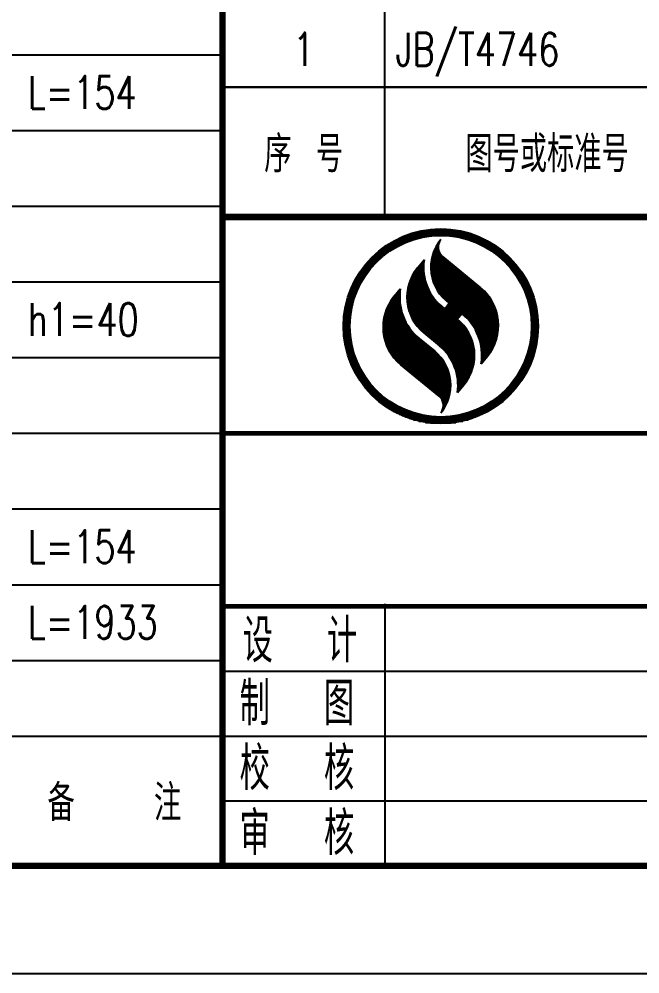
# Model space of a CAD drawing. Extents: x 2423 to 4272, y 1058 to 1658.
# Drawn here: x 3055.2 to 3112.6, y 1057.6 to 1145.9 of the extents above; entities that cross this region are included whole.
import ezdxf
from ezdxf.enums import TextEntityAlignment as Align

# ---------------------------------------------------------------- set-up
doc = ezdxf.new("R2010")
doc.units = 0
doc.header["$LTSCALE"] = 9
doc.header["$MEASUREMENT"] = 0
doc.layers.get('0').update_dxf_attribs({"linetype": 'CONTINUOUS'})
doc.layers.add('1', color=2, linetype='CONTINUOUS')
doc.layers.add('2', color=1, linetype='CONTINUOUS')
doc.styles.add('HZ', font='txt', dxfattribs={"width": 0.75, "bigfont": 'hztxt'})

# ---------------------------------------------------------------- blocks, each defined once
blk = doc.blocks.new('*X3')
at = {"color": 0}
for p, q in [((81850.9, -47237.5), (81956, -47237.5)), ((81513.2, -47325), (81684.5, -47325)), ((81540.3, -47312.5), (81737.6, -47312.5)), ((81570, -47300), (81821.2, -47300)), ((81603.3, -47287.5), (82203.6, -47287.5)), ((81641.3, -47275), (82165.6, -47275)), ((81686.5, -47262.5), (82120.4, -47262.5)), ((81745.1, -47250), (82061.8, -47250)), ((81985.7, -47300), (82236.9, -47300)), ((82069.3, -47312.5), (82266.6, -47312.5)), ((82122.4, -47325), (82293.7, -47325)), ((81368.1, -47412.5), (81476.6, -47412.5)), ((81385.4, -47400), (81498.5, -47400)), ((81403.7, -47387.5), (81522.1, -47387.5)), ((81422.9, -47375), (81547.7, -47375)), ((81443.3, -47362.5), (81575.8, -47362.5)), ((81465, -47350), (81607, -47350)), ((81488.2, -47337.5), (81642.6, -47337.5)), ((81852.9, -47412.5), (81878.6, -47412.5)), ((81859.3, -47400), (81878.4, -47400)), ((81866.2, -47387.5), (81879.6, -47387.5)), ((81873.8, -47375), (81882.2, -47375)), ((81882, -47362.5), (81886.5, -47362.5)), ((81890.9, -47350), (81892.5, -47350)), ((81900.5, -47337.5), (81900.6, -47337.5)), ((82164.3, -47337.5), (82318.7, -47337.5)), ((82199.9, -47350), (82341.9, -47350)), ((82231.1, -47362.5), (82363.6, -47362.5)), ((82259.2, -47375), (82384, -47375)), ((82284.8, -47387.5), (82403.2, -47387.5)), ((82308.4, -47400), (82421.5, -47400)), ((82330.3, -47412.5), (82438.8, -47412.5)), ((81266.6, -47500), (81354.7, -47500)), ((81279.4, -47487.5), (81369.5, -47487.5)), ((81292.6, -47475), (81385.1, -47475)), ((81306.4, -47462.5), (81401.4, -47462.5)), ((81320.8, -47450), (81418.6, -47450)), ((81335.9, -47437.5), (81436.8, -47437.5)), ((81351.6, -47425), (81456.1, -47425)), ((81821.8, -47500), (81931.3, -47500)), ((81824.9, -47487.5), (81916.2, -47487.5)), ((81828.4, -47475), (81904, -47475)), ((81832.3, -47462.5), (81895, -47462.5)), ((81836.7, -47450), (81888.3, -47450)), ((81841.6, -47437.5), (81883.5, -47437.5)), ((81847, -47425), (81880.3, -47425)), ((82350.8, -47425), (82455.3, -47425)), ((82370.1, -47437.5), (82471, -47437.5)), ((82388.3, -47450), (82486.1, -47450)), ((82405.5, -47462.5), (82500.5, -47462.5)), ((82421.8, -47475), (82514.3, -47475)), ((82437.4, -47487.5), (82527.5, -47487.5)), ((82452.2, -47500), (82540.3, -47500)), ((81189.9, -47587.5), (81267.2, -47587.5)), ((81199.7, -47575), (81278.2, -47575)), ((81209.8, -47562.5), (81289.7, -47562.5)), ((81220.3, -47550), (81301.6, -47550)), ((81231.3, -47537.5), (81314, -47537.5)), ((81242.6, -47525), (81327, -47525)), ((81254.4, -47512.5), (81340.5, -47512.5)), ((81695.1, -47587.5), (81743.9, -47587.5)), ((81705.4, -47575), (81744.2, -47575)), ((81715.7, -47562.5), (81744.8, -47562.5)), ((81725.9, -47550), (81745.7, -47550)), ((81736.2, -47537.5), (81747, -47537.5)), ((81746.5, -47525), (81748.6, -47525)), ((81811.4, -47587.5), (82037.9, -47587.5)), ((81811.7, -47575), (82022.6, -47575)), ((81812.4, -47562.5), (82007.4, -47562.5)), ((81813.5, -47550), (81992.2, -47550)), ((81815, -47537.5), (81977, -47537.5)), ((81816.8, -47525), (81961.8, -47525)), ((81819.1, -47512.5), (81946.6, -47512.5)), ((82466.4, -47512.5), (82552.5, -47512.5)), ((82479.9, -47525), (82564.3, -47525)), ((82492.9, -47537.5), (82575.6, -47537.5)), ((82505.3, -47550), (82586.6, -47550)), ((82517.2, -47562.5), (82597.1, -47562.5)), ((82528.7, -47575), (82607.2, -47575)), ((82539.7, -47587.5), (82617, -47587.5)), ((81130.5, -47675), (81201.2, -47675)), ((81138.1, -47662.5), (81209.6, -47662.5)), ((81145.9, -47650), (81218.3, -47650)), ((81154.1, -47637.5), (81227.3, -47637.5)), ((81162.6, -47625), (81236.7, -47625)), ((81171.3, -47612.5), (81246.5, -47612.5)), ((81180.4, -47600), (81256.7, -47600)), ((81636.7, -47675), (81751.5, -47675)), ((81643.3, -47662.5), (81749.4, -47662.5)), ((81650.4, -47650), (81747.6, -47650)), ((81658, -47637.5), (81746.2, -47637.5)), ((81666.3, -47625), (81745.2, -47625)), ((81675.3, -47612.5), (81744.4, -47612.5)), ((81684.9, -47600), (81744, -47600)), ((81811.5, -47600), (82053.1, -47600)), ((81812, -47612.5), (82068.3, -47612.5)), ((81812.9, -47625), (82083.5, -47625)), ((81814.1, -47637.5), (82098.7, -47637.5)), ((81815.8, -47650), (82113.9, -47650)), ((81817.8, -47662.5), (82129.1, -47662.5)), ((81820.3, -47675), (82144.4, -47675)), ((82550.2, -47600), (82626.5, -47600)), ((82560.4, -47612.5), (82635.6, -47612.5)), ((82570.2, -47625), (82644.3, -47625)), ((82579.6, -47637.5), (82652.8, -47637.5)), ((82588.6, -47650), (82661, -47650)), ((82597.3, -47662.5), (82668.8, -47662.5)), ((82605.7, -47675), (82676.4, -47675)), ((81079, -47775), (81145, -47775)), ((81084.6, -47762.5), (81151, -47762.5)), ((81090.4, -47750), (81157.4, -47750)), ((81096.5, -47737.5), (81164, -47737.5)), ((81102.8, -47725), (81170.8, -47725)), ((81109.3, -47712.5), (81178, -47712.5)), ((81116.1, -47700), (81185.4, -47700)), ((81123.1, -47687.5), (81193.2, -47687.5)), ((81601.1, -47775), (81781.3, -47775)), ((81604, -47762.5), (81776.2, -47762.5)), ((81607.4, -47750), (81771.5, -47750)), ((81611.2, -47737.5), (81767.2, -47737.5)), ((81615.4, -47725), (81763.4, -47725)), ((81620, -47712.5), (81759.8, -47712.5)), ((81625.1, -47700), (81756.7, -47700)), ((81630.6, -47687.5), (81753.9, -47687.5)), ((81823.1, -47687.5), (82159.6, -47687.5)), ((81826.4, -47700), (82174.8, -47700)), ((81830.1, -47712.5), (82190, -47712.5)), ((81834.3, -47725), (82205.2, -47725)), ((81838.9, -47737.5), (82220.4, -47737.5)), ((81844, -47750), (82235.7, -47750)), ((81849.6, -47762.5), (82250.9, -47762.5)), ((81855.7, -47775), (82266.1, -47775)), ((82613.7, -47687.5), (82683.8, -47687.5)), ((82621.5, -47700), (82690.8, -47700)), ((82628.9, -47712.5), (82697.6, -47712.5)), ((82636.1, -47725), (82704.1, -47725)), ((82642.9, -47737.5), (82710.4, -47737.5)), ((82649.5, -47750), (82716.5, -47750)), ((82655.9, -47762.5), (82722.3, -47762.5)), ((82661.9, -47775), (82727.9, -47775)), ((81046, -47862.5), (81109.2, -47862.5)), ((81050.1, -47850), (81113.6, -47850)), ((81054.4, -47837.5), (81118.3, -47837.5)), ((81058.9, -47825), (81123.1, -47825)), ((81063.6, -47812.5), (81128.2, -47812.5)), ((81068.5, -47800), (81133.6, -47800)), ((81073.6, -47787.5), (81139.1, -47787.5)), ((81469.3, -47862.5), (81523.5, -47862.5)), ((81479.5, -47850), (81523.8, -47850)), ((81489.8, -47837.5), (81524.3, -47837.5)), ((81500, -47825), (81525.3, -47825)), ((81510.3, -47812.5), (81526.5, -47812.5)), ((81520.6, -47800), (81528.1, -47800)), ((81591, -47862.5), (81829.8, -47862.5)), ((81591.3, -47850), (81821.3, -47850)), ((81592, -47837.5), (81813.4, -47837.5)), ((81593.1, -47825), (81806, -47825)), ((81594.5, -47812.5), (81799.1, -47812.5)), ((81596.3, -47800), (81792.7, -47800)), ((81598.5, -47787.5), (81786.8, -47787.5)), ((81862.3, -47787.5), (82281.1, -47787.5)), ((81869.6, -47800), (82294.9, -47800)), ((81877.4, -47812.5), (82307.7, -47812.5)), ((81885.9, -47825), (82319.5, -47825)), ((81895.1, -47837.5), (82330.5, -47837.5)), ((81905.1, -47850), (82340.7, -47850)), ((81916, -47862.5), (82350.1, -47862.5)), ((82667.8, -47787.5), (82733.3, -47787.5)), ((82673.3, -47800), (82738.4, -47800)), ((82678.7, -47812.5), (82743.3, -47812.5)), ((82683.8, -47825), (82748, -47825)), ((82688.6, -47837.5), (82752.5, -47837.5)), ((82693.3, -47850), (82756.8, -47850)), ((82697.7, -47862.5), (82760.9, -47862.5)), ((81022.9, -47950), (81084.3, -47950)), ((81025.6, -47937.5), (81087.2, -47937.5)), ((81028.5, -47925), (81090.4, -47925)), ((81031.6, -47912.5), (81093.7, -47912.5)), ((81034.9, -47900), (81097.3, -47900)), ((81038.4, -47887.5), (81101, -47887.5)), ((81042.1, -47875), (81105, -47875)), ((81414.3, -47950), (81530.4, -47950)), ((81420.5, -47937.5), (81528.4, -47937.5)), ((81427.2, -47925), (81526.8, -47925)), ((81434.4, -47912.5), (81525.5, -47912.5)), ((81442.2, -47900), (81524.5, -47900)), ((81450.6, -47887.5), (81523.9, -47887.5)), ((81459.6, -47875), (81523.5, -47875)), ((81591, -47875), (81838.9, -47875)), ((81591.4, -47887.5), (81848.6, -47887.5)), ((81592.2, -47900), (81859, -47900)), ((81593.3, -47912.5), (81870.2, -47912.5)), ((81594.8, -47925), (81882.3, -47925)), ((81596.7, -47937.5), (81895.3, -47937.5)), ((81599, -47950), (81909.3, -47950)), ((81927.8, -47875), (82358.9, -47875)), ((81940.6, -47887.5), (82367.1, -47887.5)), ((81954.7, -47900), (82374.7, -47900)), ((81959.2, -47950), (82400, -47950)), ((81969.4, -47937.5), (82394.4, -47937.5)), ((81970.2, -47912.5), (82381.8, -47912.5)), ((81979.7, -47925), (82388.4, -47925)), ((82701.9, -47875), (82764.8, -47875)), ((82705.9, -47887.5), (82768.5, -47887.5)), ((82709.6, -47900), (82772, -47900)), ((82713.2, -47912.5), (82775.3, -47912.5)), ((82716.5, -47925), (82778.4, -47925)), ((82719.7, -47937.5), (82781.3, -47937.5)), ((82722.6, -47950), (82784, -47950)), ((81008.9, -48037.5), (81069.2, -48037.5)), ((81010.3, -48025), (81070.8, -48025)), ((81012, -48012.5), (81072.6, -48012.5)), ((81013.8, -48000), (81074.5, -48000)), ((81015.8, -47987.5), (81076.7, -47987.5)), ((81018, -47975), (81079, -47975)), ((81020.3, -47962.5), (81081.6, -47962.5)), ((81383.1, -48037.5), (81553.6, -48037.5)), ((81386.3, -48025), (81549.2, -48025)), ((81389.9, -48012.5), (81545.2, -48012.5)), ((81393.9, -48000), (81541.5, -48000)), ((81398.4, -47987.5), (81538.2, -47987.5)), ((81403.2, -47975), (81535.3, -47975)), ((81408.5, -47962.5), (81532.7, -47962.5)), ((81601.7, -47962.5), (81924.5, -47962.5)), ((81604.7, -47975), (82409.9, -47975)), ((81608.2, -47987.5), (82414.2, -47987.5)), ((81612, -48000), (82418.1, -48000)), ((81616.3, -48012.5), (82421.6, -48012.5)), ((81621.1, -48025), (82091.7, -48025)), ((81626.2, -48037.5), (82081.4, -48037.5)), ((81948.9, -47962.5), (82405.2, -47962.5)), ((82106.7, -48025), (82424.8, -48025)), ((82121.1, -48037.5), (82427.5, -48037.5)), ((82725.3, -47962.5), (82786.6, -47962.5)), ((82727.9, -47975), (82788.9, -47975)), ((82730.2, -47987.5), (82791.1, -47987.5)), ((82732.4, -48000), (82793.1, -48000)), ((82734.3, -48012.5), (82794.9, -48012.5)), ((82736.1, -48025), (82796.6, -48025)), ((82737.7, -48037.5), (82798, -48037.5)), ((81003.5, -48125), (81063.5, -48125)), ((81003.8, -48112.5), (81063.8, -48112.5)), ((81004.2, -48100), (81064.2, -48100)), ((81004.8, -48087.5), (81064.9, -48087.5)), ((81005.5, -48075), (81065.7, -48075)), ((81006.5, -48062.5), (81066.7, -48062.5)), ((81007.6, -48050), (81067.9, -48050)), ((81370.7, -48125), (81595.8, -48125)), ((81371.4, -48112.5), (81588.4, -48112.5)), ((81372.4, -48100), (81581.5, -48100)), ((81373.8, -48087.5), (81575.1, -48087.5)), ((81375.6, -48075), (81569.1, -48075)), ((81377.7, -48062.5), (81563.5, -48062.5)), ((81380.2, -48050), (81558.4, -48050)), ((81631.9, -48050), (82071.1, -48050)), ((81638.1, -48062.5), (82060.9, -48062.5)), ((81644.7, -48075), (82061.3, -48075)), ((81652, -48087.5), (82075.7, -48087.5)), ((81659.8, -48100), (82089, -48100)), ((81668.2, -48112.5), (82101.1, -48112.5)), ((81677.3, -48125), (82112.3, -48125)), ((82134.4, -48050), (82429.9, -48050)), ((82146.7, -48062.5), (82431.9, -48062.5)), ((82158.3, -48075), (82433.5, -48075)), ((82169, -48087.5), (82434.8, -48087.5)), ((82179.1, -48100), (82435.8, -48100)), ((82188.5, -48112.5), (82436.4, -48112.5)), ((82197.4, -48125), (82436.6, -48125)), ((82739, -48050), (82799.3, -48050)), ((82740.2, -48062.5), (82800.4, -48062.5)), ((82741.2, -48075), (82801.4, -48075)), ((82742.1, -48087.5), (82802.1, -48087.5)), ((82742.7, -48100), (82802.7, -48100)), ((82743.1, -48112.5), (82803.1, -48112.5)), ((82743.4, -48125), (82803.4, -48125)), ((81003.5, -48137.5), (81063.5, -48137.5)), ((81003.6, -48150), (81063.6, -48150)), ((81003.8, -48162.5), (81063.9, -48162.5)), ((81004.3, -48175), (81064.4, -48175)), ((81004.9, -48187.5), (81065, -48187.5)), ((81005.7, -48200), (81065.9, -48200)), ((81006.7, -48212.5), (81066.9, -48212.5)), ((81370.3, -48137.5), (81603.6, -48137.5)), ((81370.3, -48150), (81612, -48150)), ((81370.6, -48162.5), (81621, -48162.5)), ((81371.3, -48175), (81630.6, -48175)), ((81372.3, -48187.5), (81640.9, -48187.5)), ((81373.7, -48200), (81651.8, -48200)), ((81375.5, -48212.5), (81663.6, -48212.5)), ((81687.1, -48137.5), (82122.7, -48137.5)), ((81697.7, -48150), (82132.3, -48150)), ((81709.1, -48162.5), (82141.2, -48162.5)), ((81721.6, -48175), (82149.5, -48175)), ((81735.1, -48187.5), (82157.1, -48187.5)), ((81749.8, -48200), (82164.2, -48200)), ((81765.1, -48212.5), (82170.7, -48212.5)), ((82205.6, -48137.5), (82436.6, -48137.5)), ((82213.4, -48150), (82436.1, -48150)), ((82220.6, -48162.5), (82435.3, -48162.5)), ((82227.4, -48175), (82434.2, -48175)), ((82233.7, -48187.5), (82432.7, -48187.5)), ((82239.6, -48200), (82430.8, -48200)), ((82245, -48212.5), (82428.6, -48212.5)), ((82740, -48212.5), (82800.2, -48212.5)), ((82741, -48200), (82801.2, -48200)), ((82741.9, -48187.5), (82802, -48187.5)), ((82742.5, -48175), (82802.6, -48175)), ((82743, -48162.5), (82803.1, -48162.5)), ((82743.3, -48150), (82803.3, -48150)), ((82743.4, -48137.5), (82803.4, -48137.5)), ((81007.9, -48225), (81068.2, -48225)), ((81009.2, -48237.5), (81069.6, -48237.5)), ((81010.7, -48250), (81071.2, -48250)), ((81012.4, -48262.5), (81073, -48262.5)), ((81014.3, -48275), (81075, -48275)), ((81016.3, -48287.5), (81077.2, -48287.5)), ((81018.5, -48300), (81079.6, -48300)), ((81377.6, -48225), (81676.2, -48225)), ((81380, -48237.5), (81689.7, -48237.5)), ((81382.9, -48250), (81704.4, -48250)), ((81386.1, -48262.5), (81719.6, -48262.5)), ((81389.7, -48275), (81734.8, -48275)), ((81393.7, -48287.5), (81750, -48287.5)), ((81398.1, -48300), (81765.2, -48300)), ((81780.3, -48225), (82176.8, -48225)), ((81795.5, -48237.5), (82182.3, -48237.5)), ((81810.7, -48250), (82187.4, -48250)), ((81825.9, -48262.5), (82192, -48262.5)), ((81841.1, -48275), (82196.2, -48275)), ((81856.4, -48287.5), (82199.9, -48287.5)), ((81871.6, -48300), (82203.3, -48300)), ((82250.1, -48225), (82426, -48225)), ((82254.7, -48237.5), (82423.1, -48237.5)), ((82259, -48250), (82419.7, -48250)), ((82262.9, -48262.5), (82416, -48262.5)), ((82266.5, -48275), (82411.9, -48275)), ((82269.7, -48287.5), (82407.4, -48287.5)), ((82272.6, -48300), (82402.4, -48300)), ((82727.3, -48300), (82788.4, -48300)), ((82729.7, -48287.5), (82790.6, -48287.5)), ((82731.9, -48275), (82792.6, -48275)), ((82733.9, -48262.5), (82794.5, -48262.5)), ((82735.7, -48250), (82796.2, -48250)), ((82737.3, -48237.5), (82797.7, -48237.5)), ((82738.7, -48225), (82799, -48225)), ((81020.9, -48312.5), (81082.2, -48312.5)), ((81023.5, -48325), (81085, -48325)), ((81026.3, -48337.5), (81088, -48337.5)), ((81029.3, -48350), (81091.2, -48350)), ((81032.4, -48362.5), (81094.6, -48362.5)), ((81035.8, -48375), (81098.2, -48375)), ((81039.3, -48387.5), (81102, -48387.5)), ((81402.9, -48312.5), (81780.5, -48312.5)), ((81408.2, -48325), (81795.7, -48325)), ((81413.9, -48337.5), (81810.9, -48337.5)), ((81420.1, -48350), (81826.1, -48350)), ((81426.8, -48362.5), (81841.3, -48362.5)), ((81434, -48375), (81856.3, -48375)), ((81441.7, -48387.5), (81870, -48387.5)), ((81886.8, -48312.5), (82206.2, -48312.5)), ((81901.7, -48325), (82208.8, -48325)), ((81915.4, -48337.5), (82210.9, -48337.5)), ((81928.1, -48350), (82212.7, -48350)), ((81939.9, -48362.5), (82214.1, -48362.5)), ((81950.9, -48375), (82215.2, -48375)), ((81961.2, -48387.5), (82215.8, -48387.5)), ((82275.1, -48312.5), (82397, -48312.5)), ((82277.3, -48325), (82391.2, -48325)), ((82279.1, -48337.5), (82384.8, -48337.5)), ((82280.7, -48350), (82378, -48350)), ((82281.9, -48362.5), (82370.6, -48362.5)), ((82282.8, -48375), (82362.7, -48375)), ((82283.4, -48387.5), (82354.2, -48387.5)), ((82704.9, -48387.5), (82767.6, -48387.5)), ((82708.7, -48375), (82771.1, -48375)), ((82712.3, -48362.5), (82774.5, -48362.5)), ((82715.7, -48350), (82777.6, -48350)), ((82718.9, -48337.5), (82780.6, -48337.5)), ((82721.9, -48325), (82783.4, -48325)), ((82724.7, -48312.5), (82786, -48312.5)), ((81043.1, -48400), (81106, -48400)), ((81047, -48412.5), (81110.3, -48412.5)), ((81051.1, -48425), (81114.7, -48425)), ((81055.5, -48437.5), (81119.4, -48437.5)), ((81060, -48450), (81124.4, -48450)), ((81064.8, -48462.5), (81129.5, -48462.5)), ((81069.8, -48475), (81134.9, -48475)), ((81450.1, -48400), (81882.6, -48400)), ((81459, -48412.5), (81894.1, -48412.5)), ((81468.7, -48425), (81904.7, -48425)), ((81479, -48437.5), (81914.5, -48437.5)), ((81490.2, -48450), (81923.5, -48450)), ((81502.2, -48462.5), (81931.9, -48462.5)), ((81515.3, -48475), (81939.5, -48475)), ((81970.7, -48400), (82216.1, -48400)), ((81979.7, -48412.5), (82216.1, -48412.5)), ((81988, -48425), (82215.7, -48425)), ((81995.8, -48437.5), (82214.9, -48437.5)), ((82003, -48450), (82213.7, -48450)), ((82009.8, -48462.5), (82212.2, -48462.5)), ((82016, -48475), (82210.3, -48475)), ((82278.6, -48475), (82283.8, -48475)), ((82280.2, -48462.5), (82294.1, -48462.5)), ((82281.6, -48450), (82304.4, -48450)), ((82282.6, -48437.5), (82314.6, -48437.5)), ((82283.2, -48425), (82324.9, -48425)), ((82283.6, -48400), (82345, -48400)), ((82283.6, -48412.5), (82335.2, -48412.5)), ((82672, -48475), (82737.2, -48475)), ((82677.4, -48462.5), (82742.1, -48462.5)), ((82682.5, -48450), (82746.9, -48450)), ((82687.5, -48437.5), (82751.4, -48437.5)), ((82692.2, -48425), (82755.8, -48425)), ((82696.6, -48412.5), (82759.9, -48412.5)), ((82700.9, -48400), (82763.8, -48400)), ((81074.9, -48487.5), (81140.5, -48487.5)), ((81080.4, -48500), (81146.4, -48500)), ((81086, -48512.5), (81152.6, -48512.5)), ((81091.9, -48525), (81159, -48525)), ((81098, -48537.5), (81165.6, -48537.5)), ((81104.3, -48550), (81172.6, -48550)), ((81110.9, -48562.5), (81179.8, -48562.5)), ((81529.4, -48487.5), (81946.6, -48487.5)), ((81544.5, -48500), (81953.1, -48500)), ((81559.8, -48512.5), (81959.1, -48512.5)), ((81575, -48525), (81964.5, -48525)), ((81590.2, -48537.5), (81969.5, -48537.5)), ((81605.4, -48550), (81974, -48550)), ((81620.6, -48562.5), (81978, -48562.5)), ((82021.9, -48487.5), (82208, -48487.5)), ((82027.2, -48500), (82205.3, -48500)), ((82032.2, -48512.5), (82202.2, -48512.5)), ((82036.8, -48525), (82198.8, -48525)), ((82040.9, -48537.5), (82194.9, -48537.5)), ((82044.7, -48550), (82190.6, -48550)), ((82048.1, -48562.5), (82185.8, -48562.5)), ((82627.1, -48562.5), (82696, -48562.5)), ((82634.3, -48550), (82702.6, -48550)), ((82641.3, -48537.5), (82708.9, -48537.5)), ((82647.9, -48525), (82715, -48525)), ((82654.3, -48512.5), (82720.9, -48512.5)), ((82660.5, -48500), (82726.5, -48500)), ((82666.4, -48487.5), (82732, -48487.5)), ((81117.8, -48575), (81187.3, -48575)), ((81124.9, -48587.5), (81195.1, -48587.5)), ((81132.3, -48600), (81203.3, -48600)), ((81140, -48612.5), (81211.7, -48612.5)), ((81147.9, -48625), (81220.5, -48625)), ((81156.1, -48637.5), (81229.6, -48637.5)), ((81164.7, -48650), (81239.1, -48650)), ((81635.8, -48575), (81981.6, -48575)), ((81651.1, -48587.5), (81984.8, -48587.5)), ((81666.3, -48600), (81987.6, -48600)), ((81681.5, -48612.5), (81989.9, -48612.5)), ((81696.7, -48625), (81991.8, -48625)), ((81711.9, -48637.5), (81993.4, -48637.5)), ((81727.1, -48650), (81994.5, -48650)), ((82051.2, -48575), (82180.6, -48575)), ((82053.9, -48587.5), (82174.9, -48587.5)), ((82056.2, -48600), (82168.7, -48600)), ((82058.2, -48612.5), (82162, -48612.5)), ((82059.9, -48625), (82154.8, -48625)), ((82061.2, -48637.5), (82146.9, -48637.5)), ((82062.2, -48650), (82138.5, -48650)), ((82567.8, -48650), (82642.2, -48650)), ((82577.3, -48637.5), (82650.8, -48637.5)), ((82586.4, -48625), (82659, -48625)), ((82595.2, -48612.5), (82666.9, -48612.5)), ((82603.6, -48600), (82674.6, -48600)), ((82611.8, -48587.5), (82682, -48587.5)), ((82619.6, -48575), (82689.1, -48575)), ((81173.5, -48662.5), (81249, -48662.5)), ((81182.7, -48675), (81259.2, -48675)), ((81192.2, -48687.5), (81269.9, -48687.5)), ((81202.1, -48700), (81281, -48700)), ((81212.4, -48712.5), (81292.5, -48712.5)), ((81223, -48725), (81304.6, -48725)), ((81234, -48737.5), (81317.1, -48737.5)), ((81742.4, -48662.5), (81995.3, -48662.5)), ((81757.6, -48675), (81995.6, -48675)), ((81772.8, -48687.5), (81995.6, -48687.5)), ((81788, -48700), (81995.2, -48700)), ((81803.2, -48712.5), (81994.4, -48712.5)), ((81818.4, -48725), (81993.3, -48725)), ((81833.6, -48737.5), (81991.7, -48737.5)), ((82059.8, -48737.5), (82068.2, -48737.5)), ((82061.1, -48725), (82078.4, -48725)), ((82062.1, -48712.5), (82088.7, -48712.5)), ((82062.8, -48662.5), (82129.4, -48662.5)), ((82062.8, -48700), (82099, -48700)), ((82063.1, -48675), (82119.5, -48675)), ((82063.1, -48687.5), (82109.3, -48687.5)), ((82489.8, -48737.5), (82572.9, -48737.5)), ((82502.3, -48725), (82583.9, -48725)), ((82514.4, -48712.5), (82594.5, -48712.5)), ((82525.9, -48700), (82604.8, -48700)), ((82537, -48687.5), (82614.7, -48687.5)), ((82547.7, -48675), (82624.2, -48675)), ((82557.9, -48662.5), (82633.4, -48662.5)), ((81245.5, -48750), (81330.2, -48750)), ((81257.3, -48762.5), (81343.9, -48762.5)), ((81269.7, -48775), (81358.3, -48775)), ((81282.6, -48787.5), (81373.3, -48787.5)), ((81295.9, -48800), (81389, -48800)), ((81309.9, -48812.5), (81405.6, -48812.5)), ((81324.5, -48825), (81423, -48825)), ((81848.9, -48750), (81989.7, -48750)), ((81864.1, -48762.5), (81987.3, -48762.5)), ((81879.3, -48775), (81984.6, -48775)), ((81894.1, -48787.5), (81981.4, -48787.5)), ((81905.4, -48800), (81977.7, -48800)), ((81913.8, -48812.5), (81973.6, -48812.5)), ((81920, -48825), (81969.1, -48825)), ((82383.9, -48825), (82482.4, -48825)), ((82401.3, -48812.5), (82497, -48812.5)), ((82417.9, -48800), (82511, -48800)), ((82433.6, -48787.5), (82524.3, -48787.5)), ((82448.6, -48775), (82537.2, -48775)), ((82463, -48762.5), (82549.6, -48762.5)), ((82476.7, -48750), (82561.5, -48750)), ((81339.7, -48837.5), (81441.4, -48837.5)), ((81355.6, -48850), (81461, -48850)), ((81372.3, -48862.5), (81481.8, -48862.5)), ((81389.8, -48875), (81504.2, -48875)), ((81408.3, -48887.5), (81528.2, -48887.5)), ((81427.8, -48900), (81554.4, -48900)), ((81448.5, -48912.5), (81583.1, -48912.5)), ((81919.2, -48912.5), (81922.8, -48912.5)), ((81923.8, -48900), (81931.2, -48900)), ((81924.3, -48837.5), (81964.1, -48837.5)), ((81926.8, -48887.5), (81938.9, -48887.5)), ((81927.1, -48850), (81958.6, -48850)), ((81928.3, -48875), (81946, -48875)), ((81928.4, -48862.5), (81952.6, -48862.5)), ((82223.8, -48912.5), (82358.4, -48912.5)), ((82252.5, -48900), (82379.1, -48900)), ((82278.7, -48887.5), (82398.6, -48887.5)), ((82302.7, -48875), (82417.1, -48875)), ((82325.1, -48862.5), (82434.6, -48862.5)), ((82345.9, -48850), (82451.3, -48850)), ((82365.5, -48837.5), (82467.2, -48837.5)), ((81470.5, -48925), (81615.3, -48925)), ((81494.1, -48937.5), (81652.2, -48937.5)), ((81519.6, -48950), (81696.2, -48950)), ((81547.3, -48962.5), (81753.6, -48962.5)), ((81577.8, -48975), (81863.2, -48975)), ((81612.1, -48987.5), (82194.8, -48987.5)), ((81651.6, -49000), (82155.3, -49000)), ((81903.9, -48937.5), (81903.9, -48937.5)), ((81912.7, -48925), (81913.7, -48925)), ((81943.8, -48975), (82229.1, -48975)), ((82053.3, -48962.5), (82259.6, -48962.5)), ((82110.7, -48950), (82287.3, -48950)), ((82154.7, -48937.5), (82312.8, -48937.5)), ((82191.6, -48925), (82336.4, -48925)), ((81699.3, -49012.5), (82107.6, -49012.5)), ((81763.4, -49025), (82043.5, -49025))]:
    blk.add_line(p, q, dxfattribs=at)

msp = doc.modelspace()

# ---------------------------------------------------------------- linework, layer by layer
at = {"layer": '1'}
for p, q in [((3089, 1139.552), (3089, 1223.552)), ((2894, 1142.552), (3074, 1142.552)), ((3074, 1139.552), (3254, 1139.552)), ((3254, 1139.552), (3074, 1139.552)), ((3089, 1127.552), (3089, 1139.552)), ((2894, 1135.552), (3074, 1135.552)), ((2894, 1128.552), (3074, 1128.552)), ((2894, 1121.552), (3074, 1121.552)), ((2894, 1114.552), (3074, 1114.552)), ((2894, 1107.552), (3074, 1107.552)), ((2894, 1100.552), (3074, 1100.552)), ((2894, 1093.552), (3074, 1093.552)), ((2894, 1086.552), (3074, 1086.552)), ((2894, 1079.552), (3074, 1079.552))]:
    msp.add_line(p, q, dxfattribs=at)
at = {"layer": '1', "color": 2}
for p, q in [((3094.175, 1125.473), (3094.175, 1125.473)), ((3092.021, 1122.851), (3092.63, 1123.592)), ((3094.328, 1123.915), (3097.863, 1121.011)), ((3089.865, 1120.227), (3090.437, 1120.923)), ((3094.536, 1119.073), (3094.965, 1119.596)), ((3095.689, 1118.114), (3096.117, 1118.635)), ((3092.182, 1116.313), (3093.618, 1115.134)), ((3092.611, 1116.834), (3094.046, 1115.655)), ((3097.914, 1113.983), (3098.484, 1114.677)), ((3094.021, 1110.989), (3090.486, 1113.893)), ((3095.721, 1111.314), (3096.33, 1112.055)), ((3089, 1091.78), (3089, 1067.552)), ((3074, 1085.552), (3254, 1085.552)), ((3074, 1079.552), (3254, 1079.552)), ((3074, 1073.552), (3194, 1073.552))]:
    msp.add_line(p, q, dxfattribs=at)
at = {"layer": '1'}
msp.add_lwpolyline([(2423, 1057.552), (2423, 1651.552), (3264, 1651.552), (3264, 1057.552)], close=True, dxfattribs=at)
at = {"layer": '1', "color": 2, "const_width": 0.45}
for points in [[(3254, 1107.552), (3074, 1107.552)], [(3254, 1091.552), (3074, 1091.552)]]:
    msp.add_lwpolyline(points, dxfattribs=at)
at = {"layer": '1', "color": 2}
for radius in [9, 8.4]:
    msp.add_circle((3094.175, 1117.452), radius, dxfattribs=at)
for centre, radius, start, end in [((3097.304, 1122.902), 4.05, 140.59776, 234.72051), ((3095.03, 1124.77), 1.107, 140.59776, 230.59776), ((3097.304, 1122.902), 4.725, 171.60048, 234.13074), ((3095.324, 1120.138), 4.275, 140.59776, 230.59776), ((3095.324, 1120.138), 4.95, 170.8704, 230.59776), ((3095.007, 1117.533), 4.5, 320.59776, 50.59776), ((3093.342, 1117.37), 4.5, 140.59776, 230.59776), ((3093.027, 1114.769), 4.275, 320.59776, 51.48463), ((3093.027, 1114.769), 4.95, 350.8704, 51.36368), ((3091.047, 1112.004), 4.725, 351.60048, 50.59776), ((3091.047, 1112.004), 4.05, 320.56675, 50.59776), ((3093.319, 1110.134), 1.107, 320.65705, 50.59776)]:
    msp.add_arc(centre, radius, start, end, dxfattribs=at)
at = {"layer": '2'}
for p, q in [((3074, 1067.552), (3074, 1127.552)), ((3074, 1127.552), (3254, 1127.552)), ((3074, 1127.552), (3254, 1127.552)), ((3254, 1127.552), (3074, 1127.552)), ((3074, 1127.552), (3254, 1127.552)), ((3074, 1127.552), (3254, 1127.552)), ((3074, 1067.552), (3074, 1127.552)), ((3074, 1067.552), (3074, 1127.552)), ((2894, 1067.552), (3074, 1067.552)), ((3074, 1067.552), (3254, 1067.552)), ((3074, 1067.552), (3254, 1067.552)), ((3074, 1067.552), (3254, 1067.552))]:
    msp.add_line(p, q, dxfattribs=at)
at = {"layer": '2', "const_width": 0.6}
msp.add_lwpolyline([(2448, 1067.552), (2448, 1641.552), (3254, 1641.552), (3254, 1067.552)], close=True, dxfattribs=at)
for points in [[(3074, 1139.552), (3074, 1223.552)], [(3074, 1127.552), (3074, 1139.552)], [(3074, 1127.552), (3254, 1127.552)], [(3074, 1067.552), (3074, 1127.552)]]:
    msp.add_lwpolyline(points, dxfattribs=at)
at = {"layer": '2', "color": 1, "const_width": 0.6}
msp.add_lwpolyline([(3254, 1067.552), (3254, 1127.552), (3074, 1127.552), (3074, 1067.552)], close=True, dxfattribs=at)

# ---------------------------------------------------------------- block references
at = {"layer": '1', "color": 2, "xscale": 0.01, "yscale": 0.01, "zscale": 0.01}
msp.add_blockref('*X3', (2275.14, 1598.812), dxfattribs=at)

# ---------------------------------------------------------------- texts
at = {"layer": '1', "style": 'HZ', "width": 0.75}
msp.add_text('1', height=3.04, dxfattribs=at).set_placement((3081.5, 1141.552), align=Align.CENTER)
for s, p in [('JB/T4746', (3090, 1141.552)), ('L=154', (3056, 1137.552)), ('h1=40', (3056, 1116.552)), ('L=154', (3056, 1095.552)), ('L=1933 ', (3056, 1088.552))]:
    msp.add_text(s, height=3.04, dxfattribs=at).set_placement(p)
for s, p in [('序 号', (3081.5, 1133.552)), ('图号或标准号', (3104, 1133.552)), ('备   注', (3064, 1073.552))]:
    msp.add_text(s, height=3.36, dxfattribs=at).set_placement(p, align=Align.MIDDLE)
at = {"layer": '1', "color": 2, "style": 'HZ', "width": 0.7}
for s, p in [('设  计', (3075.862, 1086.37)), ('制  图', (3075.582, 1080.552)), ('校  核', (3075.582, 1074.552)), ('审  核', (3075.582, 1068.552))]:
    msp.add_text(s, height=4, dxfattribs=at).set_placement(p)

doc.saveas('drawing.dxf')
